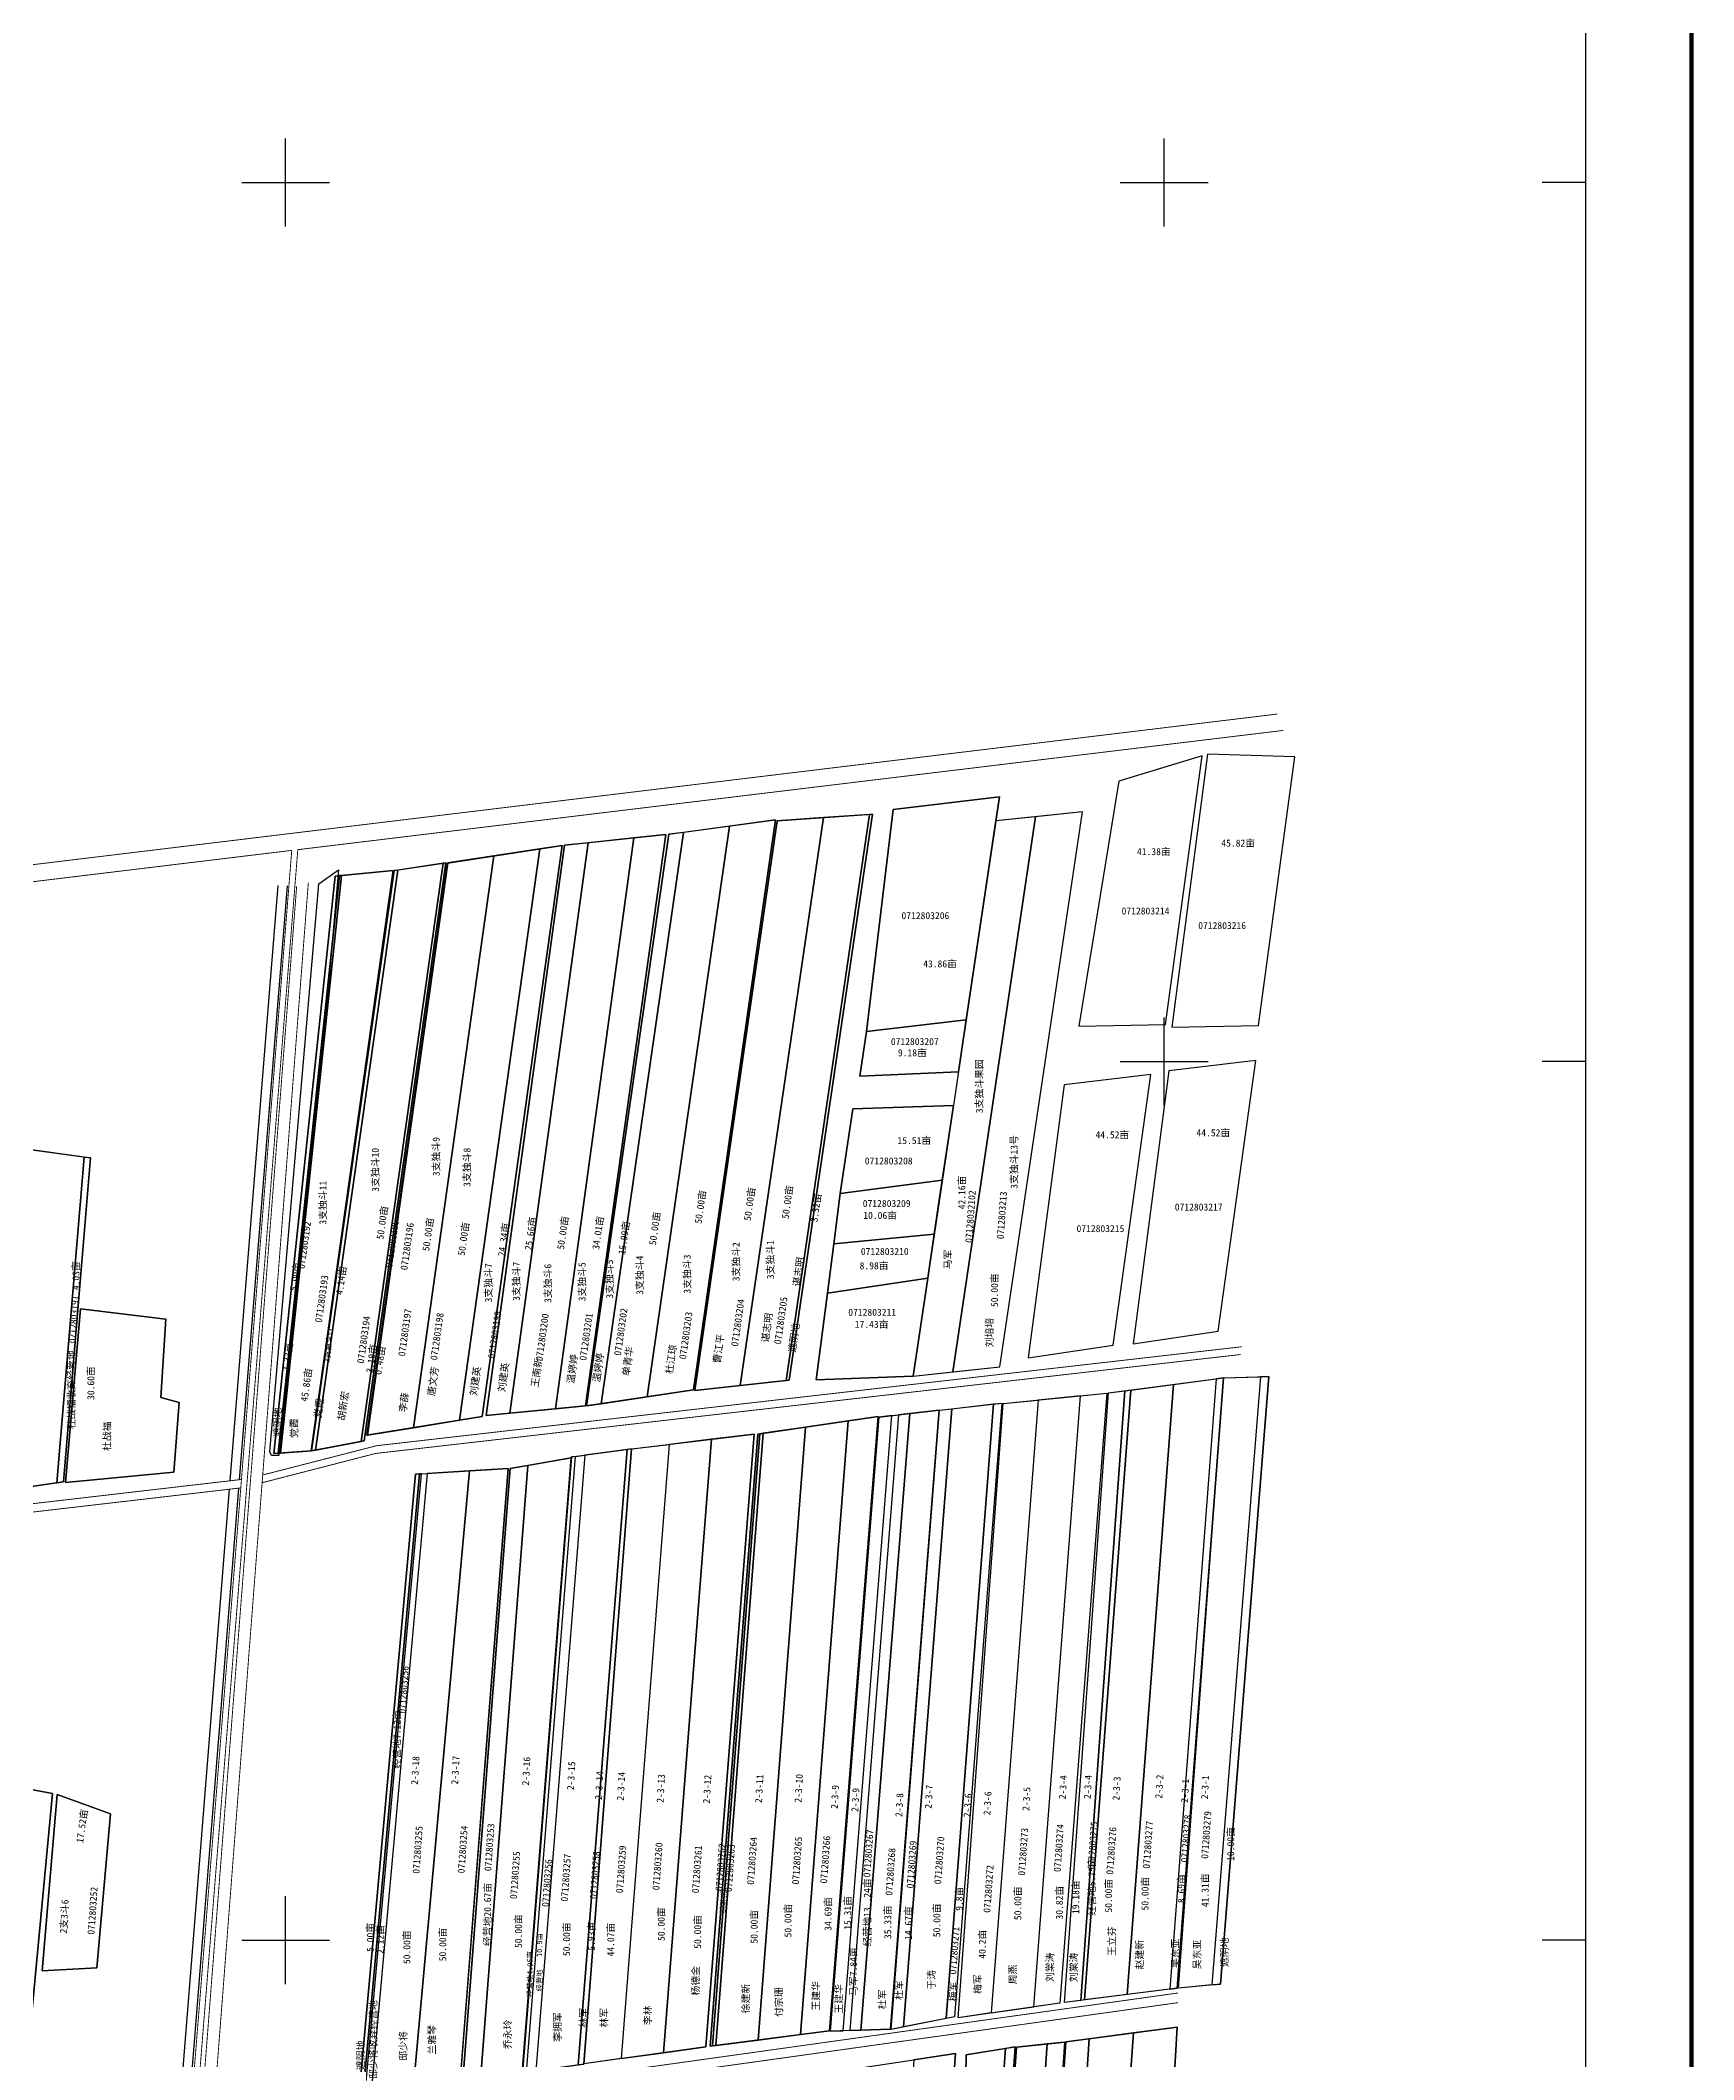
# Model space of a CAD drawing. Extents: x 542284 to 548602, y 4983734 to 4990381.
# Drawn here: x 546721 to 548602, y 4985864 to 4988162 of the extents above; entities that cross this region are included whole.
import ezdxf
from ezdxf.enums import TextEntityAlignment as Align

# ---------------------------------------------------------------- set-up
doc = ezdxf.new("R2010")
doc.units = 0
doc.header["$LTSCALE"] = 10
doc.layers.get('0').update_dxf_attribs({"linetype": 'CONTINUOUS'})
for name, color, linetype in [('1权利人', 2, 'CONTINUOUS'), ('2019-4-4', 7, 'CONTINUOUS'), ('2020年3.23', 7, 'CONTINUOUS'), ('2021新职工', 7, 'CONTINUOUS'), ('2022年', 7, 'CONTINUOUS'), ('TK', 7, 'CONTINUOUS'), ('园地', 2, 'CONTINUOUS'), ('地块名称', 7, 'CONTINUOUS'), ('地物扣减', 7, 'CONTINUOUS'), ('地籍号', 7, 'CONTINUOUS'), ('测地框', 7, 'CONTINUOUS'), ('经营地框', 7, 'CONTINUOUS'), ('经营地面积', 7, 'CONTINUOUS'), ('路、林、渠', 7, 'CONTINUOUS'), ('身份地框', 7, 'CONTINUOUS'), ('身份地面积', 7, 'CONTINUOUS'), ('长期合同', 6, 'CONTINUOUS')]:
    doc.layers.add(name, color=color, linetype=linetype)
doc.styles.add('宋体', font='SimSun.ttf')

msp = doc.modelspace()

# ---------------------------------------------------------------- linework, layer by layer
at = {"color": 2, "linetype": 'Continuous', "flags": 128}
msp.add_lwpolyline([(546992.4, 4986551.7), (546983.9, 4986551.7), (546981.9, 4986555.9), (547037.8, 4987202), (547060.2, 4987217.9), (547046.7, 4987060.6)], close=True, dxfattribs=at)
at = {"layer": '2019-4-4', "color": 2, "linetype": 'Continuous', "flags": 128}
for points in [[(547505.3, 4987267.7), (547453, 4987260.6), (547359, 4986610.5), (547411.5, 4986618.3)], [(548067.5, 4986639.9), (548059.1, 4986638.8), (548006.2, 4985944.5), (548014.7, 4985945.6)], [(548054.3, 4985949.3), (548016.3, 4985945.6), (548067.6, 4986639.9), (548109.4, 4986641.1)], [(547751.8, 4985911), (547703.2, 4985901.4), (547758.1, 4986604.7), (547805.7, 4986610.2)]]:
    msp.add_lwpolyline(points, close=True, dxfattribs=at)
at = {"layer": '2020年3.23', "color": 3, "linetype": 'Continuous', "flags": 128}
for points in [[(547325, 4986549), (547275.7, 4986540.2), (547222.2, 4985846.3), (547269.4, 4985849.1)], [(547886.8, 4985884.2), (547866.6, 4985882.1), (547818.4, 4985177.2), (547840.2, 4985180.1)], [(547914.6, 4985887.9), (547887.9, 4985884.4), (547841.4, 4985180), (547868.1, 4985183.4)]]:
    msp.add_lwpolyline(points, close=True, dxfattribs=at)
at = {"layer": '2020年3.23', "color": 2, "linetype": 'Continuous', "flags": 128}
msp.add_lwpolyline([(547330, 4986550.6), (547325.2, 4986549.9), (547269.6, 4985849.3), (547274.3, 4985850)], close=True, dxfattribs=at)
at = {"layer": '2021新职工', "color": 1, "linetype": 'Continuous', "flags": 128}
for points in [[(547853.5, 4987278.4), (547808.3, 4987273.7), (547714.2, 4986641.9), (547759.4, 4986646.7)], [(547432.9, 4987258.1), (547396.3, 4987254.3), (547307.2, 4986604.8), (547341.4, 4986608.1)], [(547453, 4987260.6), (547436.3, 4987258.4), (547342.3, 4986608), (547359, 4986610.5)], [(547236.9, 4987233.9), (547184.6, 4987225.8), (547093.1, 4986574.7), (547145.5, 4986583.2)], [(547289.3, 4987241.9), (547236.9, 4987233.9), (547145.5, 4986583.2), (547197.9, 4986591.7)], [(547122.5, 4987217.1), (547063.8, 4987211.6), (546994.1, 4986554.4), (547029.1, 4986556.7)], [(547127.8, 4987217.7), (547123.5, 4987217.1), (547029.6, 4986556.8), (547033.9, 4986557.6)], [(547642, 4985897.4), (547634.5, 4985897.1), (547690.1, 4986596.9), (547697.6, 4986597.8)], [(547533.1, 4986575.8), (547484.7, 4986570), (547430.1, 4985872.1), (547478.2, 4985878.7)], [(547284.8, 4985851.5), (547274.3, 4985850), (547330, 4986550.6), (547340.5, 4986552)]]:
    msp.add_lwpolyline(points, close=True, dxfattribs=at)
at = {"layer": '2022年', "color": 4, "linetype": 'Continuous', "flags": 128}
for points in [[(547881.2, 4985928.6), (547851.4, 4985924.3), (547904.7, 4986619.6), (547934.6, 4986622.6)], [(547905, 4985931.6), (547886.4, 4985929.2), (547936.5, 4986622.7), (547955.1, 4986625.2)], [(547484.7, 4986570), (547436.5, 4986564.2), (547381.9, 4985865.3), (547430.1, 4985872.1)], [(547762.3, 4985871.3), (547715.1, 4985864.1), (547668, 4985159), (547711.6, 4985164.1)]]:
    msp.add_lwpolyline(points, close=True, dxfattribs=at)
at = {"layer": 'TK', "linetype": 'Continuous'}
for p, q in [((547000, 4987950), (547000, 4988050)), ((548000, 4987950), (548000, 4988050)), ((546950, 4988000), (547050, 4988000)), ((547950, 4988000), (548050, 4988000)), ((548480, 4988000), (548430, 4988000)), ((548000, 4986950), (548000, 4987050)), ((547950, 4987000), (548050, 4987000)), ((548480, 4987000), (548430, 4987000)), ((547000, 4985950), (547000, 4986050)), ((546950, 4986000), (547050, 4986000)), ((548480, 4986000), (548430, 4986000))]:
    msp.add_line(p, q, dxfattribs=at)
at = {"layer": 'TK', "linetype": 'Continuous', "const_width": 5, "flags": 128}
msp.add_lwpolyline([(542360, 4983917), (548600, 4983917), (548600, 4990157), (542360, 4990157)], close=True, dxfattribs=at)
at = {"layer": 'TK', "linetype": 'Continuous', "flags": 128}
msp.add_lwpolyline([(542480, 4984037), (548480, 4984037), (548480, 4990037), (542480, 4990037)], close=True, dxfattribs=at)
at = {"layer": '园地', "color": 2, "linetype": 'Continuous', "flags": 128}
for points in [[(548043, 4987347.6), (547948.4, 4987318.9), (547902.7, 4987040), (548001.4, 4987041.9)], [(548148.7, 4987346.6), (548049.2, 4987349.4), (548008.5, 4987038.9), (548107.2, 4987040.9)], [(547808.3, 4987273.7), (547812.4, 4987301), (547691.3, 4987286.7), (547661.1, 4987033.9), (547774.6, 4987047.2)], [(547774.6, 4987047.2), (547661.1, 4987033.9), (547653.4, 4986983.3), (547765.8, 4986988.2)], [(548104.1, 4987000.9), (548005.3, 4986989.1), (547964.6, 4986678.7), (548061.3, 4986692.9)], [(547984.8, 4986985.1), (547886, 4986973.3), (547845.3, 4986662.8), (547942, 4986677.1)], [(547760.1, 4986950), (547645.6, 4986946.1), (547631.3, 4986849.5), (547747.4, 4986865)], [(547747.4, 4986865), (547631.3, 4986849.5), (547623.9, 4986792.5), (547738.3, 4986803.6)], [(547738.3, 4986803.6), (547623.9, 4986792.5), (547616.6, 4986736.1), (547730.8, 4986753.4)], [(547730.8, 4986753.4), (547616.6, 4986736.1), (547603.8, 4986637.8), (547714.2, 4986641.9)]]:
    msp.add_lwpolyline(points, close=True, dxfattribs=at)
at = {"layer": '地物扣减', "color": 3, "linetype": 'Continuous', "flags": 128}
for points in [[(547061.4, 4987211.4), (547056.3, 4987210.9), (546986.6, 4986553.9), (546991.7, 4986554.2)], [(548119.1, 4986641.4), (548109.4, 4986641.1), (548054.3, 4985949.3), (548064, 4985950.2)], [(547152.5, 4986530.6), (547147.7, 4986530.3), (547084, 4985829.4), (547088.8, 4985830.1)]]:
    msp.add_lwpolyline(points, close=True, dxfattribs=at)
at = {"layer": '测地框', "color": 0, "linetype": 'Continuous', "flags": 128}
for points in [[(547902.7, 4987040), (548001.4, 4987041.9), (548043, 4987347.6), (547948.4, 4987318.9)], [(548008.5, 4987038.9), (548107.2, 4987040.9), (548148.7, 4987346.6), (548049.2, 4987349.4)], [(547691.3, 4987286.7), (547812.4, 4987301), (547774.6, 4987047.2), (547661.1, 4987033.9)], [(547714.2, 4986641.9), (547813, 4986652.3), (547907.1, 4987284), (547808.3, 4987273.7)], [(547661.1, 4987033.9), (547774.6, 4987047.2), (547765.8, 4986988.2), (547653.4, 4986983.3)], [(547623.9, 4986792.5), (547738.3, 4986803.6), (547730.8, 4986753.4), (547616.6, 4986736.1)], [(547616.6, 4986736.1), (547730.8, 4986753.4), (547714.2, 4986641.9), (547603.8, 4986637.8)]]:
    msp.add_lwpolyline(points, close=True, dxfattribs=at)
at = {"layer": '测地框', "linetype": 'Continuous', "flags": 128}
for points in [[(547559.4, 4987273.7), (547667.9, 4987281.2), (547573.3, 4986637.4), (547465.7, 4986625.4)], [(547317.5, 4987245.9), (547432.9, 4987258.1), (547341.4, 4986608.1), (547228.4, 4986597.2)], [(547436.3, 4987258.4), (547557.5, 4987274.7), (547464.1, 4986626.2), (547342.3, 4986608)], [(547184.1, 4987225.7), (547314.7, 4987245.8), (547223.6, 4986595.9), (547092.6, 4986574.6)], [(547056.3, 4987210.9), (547122.5, 4987217.1), (547029.1, 4986556.7), (546986.6, 4986553.9)], [(547123.5, 4987217.1), (547182.5, 4987226), (547089.6, 4986568.2), (547029.6, 4986556.8)], [(546692.6, 4986962.5), (546703.6, 4986957.7), (546700.1, 4986900.8), (546777.8, 4986890.1), (546747.1, 4986521.5), (546652.5, 4986507.8)], [(546766.6, 4986718.4), (546863.7, 4986706.7), (546858.1, 4986617.4), (546878.9, 4986611.8), (546872.7, 4986532.8), (546749.5, 4986520.9)], [(547936.5, 4986622.7), (548067.5, 4986639.9), (548014.7, 4985945.6), (547886.4, 4985929.2)], [(548067.6, 4986639.9), (548119.1, 4986641.4), (548064, 4985950.2), (548016.3, 4985945.6)], [(547744.1, 4986603.1), (547815.2, 4986611.3), (547761.3, 4985912.9), (547689.1, 4985898.6)], [(547816.6, 4986610.8), (547934.6, 4986622.6), (547881.2, 4985928.6), (547765.4, 4985911.9)], [(547537.3, 4986576), (547674.3, 4986595.8), (547618.9, 4985896.8), (547483.3, 4985879.4)], [(547675.3, 4986595.3), (547743.9, 4986603), (547688.5, 4985898.9), (547619.9, 4985896.7)], [(547394.1, 4986559.1), (547533.1, 4986575.8), (547478.2, 4985878.7), (547339.3, 4985859.4)], [(547255.5, 4986536.7), (547325, 4986549), (547269.4, 4985849.1), (547202.2, 4985845.2)], [(547325.2, 4986549.9), (547393.7, 4986559), (547339.3, 4985859.2), (547269.6, 4985849.3)], [(547147.7, 4986530.3), (547253.2, 4986536.8), (547199.2, 4985845.6), (547084, 4985829.4)], [(546613, 4986189.6), (546734.7, 4986167.1), (546709.7, 4985901.1), (546626.2, 4985909), (546629, 4985950.5), (546606.6, 4985997.1), (546596.1, 4985997.9)], [(546740.1, 4986165.9), (546800.6, 4986143.9), (546785.1, 4985968.8), (546722.9, 4985965.4)]]:
    msp.add_lwpolyline(points, close=True, dxfattribs=at)
at = {"layer": '测地框', "color": 0, "linetype": 'Continuous', "flags": 128}
for points, elevation in [([(547964.6, 4986678.7), (548061.3, 4986692.9), (548104.1, 4987000.9), (548005.3, 4986989.1)], 283.4), ([(547845.3, 4986662.8), (547942, 4986677.1), (547984.8, 4986985.1), (547886, 4986973.3)], 283.5), ([(547645.6, 4986946.1), (547760.1, 4986950), (547747.4, 4986865), (547631.3, 4986849.5)], 283.2), ([(547631.3, 4986849.5), (547747.4, 4986865), (547738.3, 4986803.6), (547623.9, 4986792.5)], 283.2)]:
    msp.add_lwpolyline(points, close=True, dxfattribs=dict(at, elevation=elevation))
at = {"layer": '测地框', "linetype": 'Continuous', "elevation": 283.9, "flags": 128}
for points in [[(547887.9, 4985884.4), (548014.7, 4985901), (547987.2, 4985423.2), (547925.8, 4985421.7), (547924.3, 4985364.4), (547974.3, 4985355.3), (547963.5, 4985195.4), (547841.4, 4985180)], [(547759.5, 4985802), (547773.3, 4985800.9), (547774.5, 4985869.7), (547830.4, 4985878.8), (547782.7, 4985172.7), (547713.2, 4985164.2)], [(547831.9, 4985878.5), (547886.8, 4985884.2), (547840.2, 4985180.1), (547783.6, 4985172.7)], [(547619.3, 4985849.5), (547762.3, 4985871.3), (547711.6, 4985164.1), (547572.5, 4985147.9)]]:
    msp.add_lwpolyline(points, close=True, dxfattribs=at)
at = {"layer": '经营地框', "color": 5, "linetype": 'Continuous', "flags": 128}
for points in [[(547063.8, 4987211.6), (547061.4, 4987211.4), (546991.7, 4986554.2), (546994.1, 4986554.4)], [(547063.8, 4987211.6), (547061.4, 4987211.4), (546991.7, 4986554.2), (546994.1, 4986554.4)], [(547182.5, 4987226), (547179.5, 4987225.6), (547085.9, 4986567.5), (547089.6, 4986568.2)], [(547184.6, 4987225.8), (547184.1, 4987225.7), (547092.6, 4986574.6), (547093.1, 4986574.7)], [(546777.8, 4986890.1), (546770.6, 4986891.1), (546739.8, 4986520.4), (546747.1, 4986521.5)], [(546878.9, 4986611.8), (546858.1, 4986617.4), (546863.7, 4986706.7), (546766.6, 4986718.4), (546749.5, 4986520.9), (546872.7, 4986532.8)], [(547909.2, 4985932.1), (547905, 4985931.6), (547955.1, 4986625.2), (547962.1, 4986626.1)], [(547710.3, 4986599.2), (547697.6, 4986597.8), (547642, 4985897.4), (547654.6, 4985897.8)], [(547539.7, 4986576.3), (547537.3, 4986576), (547483.3, 4985879.4), (547485.7, 4985879.7)], [(547543.5, 4986576.9), (547539.7, 4986576.3), (547485.7, 4985879.7), (547489.5, 4985880.2)], [(547154.5, 4986530.7), (547152.5, 4986530.6), (547088.8, 4985830.1), (547090.8, 4985830.4)], [(547097.7, 4985831.4), (547090.8, 4985830.4), (547154.5, 4986530.7), (547161.3, 4986531.1)], [(547275.7, 4986540.2), (547255.5, 4986536.7), (547202.2, 4985845.2), (547222.2, 4985846.3)]]:
    msp.add_lwpolyline(points, close=True, dxfattribs=at)
at = {"layer": '路、林、渠', "color": 5, "linetype": 'Continuous', "const_width": 1, "flags": 128}
for points in [[(545258, 4987037.6), (545272, 4987042.9), (545334.9, 4987059.9), (545456.8, 4987071.9), (548128.5, 4987395.2)], [(547013.9, 4987240.9), (548135.6, 4987376.6)], [(542886.5, 4986110.1), (545279.1, 4987024.4), (545342, 4987041.3), (545463.9, 4987053.3), (547007, 4987240.1)]]:
    msp.add_lwpolyline(points, dxfattribs=at)
at = {"layer": '路、林、渠', "color": 3, "linetype": 'Continuous', "flags": 128}
msp.add_lwpolyline([(547667.9, 4987281.2), (547664.4, 4987281), (547569.8, 4986637), (547573.3, 4986637.4)], close=True, dxfattribs=at)
at = {"layer": '路、林、渠', "color": 5, "linetype": 'Continuous', "const_width": 1, "flags": 128}
for points, elevation in [([(546885.3, 4984333.9), (546799.4, 4984335.2), (546793.3, 4984336.5), (546785.8, 4984341), (546780.8, 4984346.9), (546777.6, 4984354.5), (546777.2, 4984366.8), (547007, 4987240.1)], 286.5), ([(546885.7, 4984340.3), (546799.3, 4984340), (546792.6, 4984342), (546787.6, 4984346), (546783.6, 4984352.7), (546783.2, 4984356.7), (546783.3, 4984366.4), (547013.9, 4987240.9)], 286.6)]:
    msp.add_lwpolyline(points, dxfattribs=dict(at, elevation=elevation))
at = {"layer": '路、林、渠', "color": 4, "linetype": 'Continuous', "const_width": 1, "flags": 128}
for points, elevation in [([(546845.9, 4985053.6), (547012.6, 4987199.5)], 286.5), ([(547025.9, 4987203.6), (546860.4, 4985055.4)], 282.9), ([(546973.3, 4986520.6), (547102.5, 4986553.9), (548087.1, 4986666.5)], 284.5), ([(546974, 4986529.4), (547103.5, 4986562.7), (548088.1, 4986675.3)], 282.9), ([(546949.7, 4986524.3), (545326, 4986336)], 283.7), ([(546949, 4986514.7), (545325.6, 4986326.3)], 284.1), ([(546915.8, 4985775.1), (548015.7, 4985929)], 284.8), ([(546916.7, 4985786.2), (548015.7, 4985940)], 285.1)]:
    msp.add_lwpolyline(points, dxfattribs=dict(at, elevation=elevation))
at = {"layer": '路、林、渠', "color": 3, "linetype": 'Continuous', "flags": 128}
for points, elevation in [([(546937, 4986522.9), (546991.4, 4987200.3)], 285.8), ([(547001.7, 4987199.9), (546947.3, 4986524)], 283.2), ([(546877.8, 4985783.6), (546936.3, 4986513.2)], 285.8), ([(546946.5, 4986514.4), (546887.9, 4985785.2)], 283.2)]:
    msp.add_lwpolyline(points, dxfattribs=dict(at, elevation=elevation))
at = {"layer": '身份地框', "color": 1, "linetype": 'Continuous', "flags": 128}
for points in [[(547612.2, 4987277.4), (547559.4, 4987273.7), (547465.7, 4986625.4), (547517.3, 4986631.2)], [(547664.4, 4987281), (547612.2, 4987277.4), (547517.3, 4986631.2), (547569.8, 4986637)], [(547667.9, 4987281.2), (547664.4, 4987281), (547569.8, 4986637), (547573.3, 4986637.4)], [(547907.1, 4987284), (547853.5, 4987278.4), (547759.4, 4986646.7), (547813, 4986652.3)], [(547396.3, 4987254.3), (547344.2, 4987248.8), (547255.2, 4986599.8), (547307.2, 4986604.8)], [(547557.5, 4987274.7), (547505.3, 4987267.7), (547411.5, 4986618.3), (547464.1, 4986626.2)], [(547314.7, 4987245.8), (547289.3, 4987241.9), (547197.9, 4986591.7), (547223.6, 4986595.9)], [(547344.2, 4987248.8), (547317.5, 4987245.9), (547228.4, 4986597.2), (547255.2, 4986599.8)], [(547127.8, 4987217.7), (547123.5, 4987217.1), (547029.6, 4986556.8), (547033.9, 4986557.6)], [(547179.5, 4987225.6), (547127.8, 4987217.7), (547033.9, 4986557.6), (547085.9, 4986567.5)], [(546770.6, 4986891.1), (546700.1, 4986900.8), (546703.6, 4986957.7), (546692.6, 4986962.5), (546652.5, 4986507.8), (546739.8, 4986520.4)], [(548006.2, 4985944.5), (547957.7, 4985938.3), (548010.6, 4986632.4), (548059.1, 4986638.8)], [(548119.1, 4986641.4), (548109.4, 4986641.1), (548054.3, 4985949.3), (548064, 4985950.2)], [(547761.3, 4985912.9), (547751.8, 4985911), (547805.7, 4986610.2), (547815.2, 4986611.3)], [(547803, 4985917.3), (547765.4, 4985911.9), (547816.6, 4986610.8), (547856.5, 4986614.7)], [(547851.4, 4985924.3), (547904.7, 4986619.6), (547856.5, 4986614.7), (547803, 4985917.3)], [(547957.7, 4985938.3), (547909.2, 4985932.1), (547962.1, 4986626.1), (548010.6, 4986632.4)], [(547640.1, 4986590.9), (547591.8, 4986583.9), (547537.8, 4985886.4), (547586.1, 4985892.6)], [(547674.3, 4986595.8), (547640.1, 4986590.9), (547586.1, 4985892.6), (547618.9, 4985896.8)], [(547634.5, 4985897.1), (547690.1, 4986596.9), (547675.3, 4986595.3), (547619.9, 4985896.7)], [(547688.5, 4985898.9), (547743.9, 4986603), (547710.3, 4986599.2), (547654.6, 4985897.8)], [(547703.2, 4985901.4), (547689.1, 4985898.6), (547744.1, 4986603.1), (547758.1, 4986604.7)], [(547381.9, 4985865.3), (547339.3, 4985859.4), (547394.1, 4986559.1), (547436.5, 4986564.2)], [(547591.8, 4986583.9), (547543.5, 4986576.9), (547489.5, 4985880.2), (547537.8, 4985886.4)], [(547333, 4985858.3), (547388.6, 4986558.3), (547340.5, 4986552), (547284.8, 4985851.5)], [(547339.3, 4985859.2), (547393.7, 4986559), (547388.6, 4986558.3), (547333, 4985858.3)], [(547146.1, 4985838.2), (547209.4, 4986534.1), (547161.3, 4986531.1), (547097.7, 4985831.4)], [(547199.4, 4985848.6), (547253.2, 4986536.8), (547209.4, 4986534.1), (547146.1, 4985838.2), (547199.2, 4985845.6)], [(548014.7, 4985901), (547965, 4985894.5), (547930.7, 4985421.8), (547987.2, 4985423.2)], [(548014.7, 4985901), (547965, 4985894.5), (547930.7, 4985421.8), (547987.2, 4985423.2)], [(547819.3, 4985877), (547774.5, 4985869.7), (547773.3, 4985800.9), (547766, 4985801.5), (547719.8, 4985165), (547768, 4985170.9)], [(547830.4, 4985878.8), (547819.3, 4985877), (547768, 4985170.9), (547782.7, 4985172.7)], [(547866.6, 4985882.1), (547831.9, 4985878.5), (547783.6, 4985172.7), (547818.4, 4985177.2)], [(547926.1, 4985364), (547924.3, 4985364.4), (547925.8, 4985421.7), (547930.7, 4985421.8), (547965, 4985894.5), (547914.6, 4985887.9), (547868.1, 4985183.4), (547913.4, 4985189.1)]]:
    msp.add_lwpolyline(points, close=True, dxfattribs=at)
at = {"layer": '身份地框', "color": 2, "linetype": 'Continuous', "flags": 128}
for points in [[(547634.5, 4985897.1), (547619.9, 4985896.7), (547675.3, 4986595.3), (547690.1, 4986596.9)], [(547703.5, 4985901.5), (547689.1, 4985898.6)]]:
    msp.add_lwpolyline(points, dxfattribs=at)
at = {"layer": '身份地框', "color": 1, "linetype": 'Continuous', "flags": 128}
msp.add_lwpolyline([(547930.7, 4985421.8), (547987.2, 4985423.2), (548014.7, 4985901), (547965, 4985894.5)], dxfattribs=at)
at = {"layer": '长期合同', "color": 6, "linetype": 'Continuous', "flags": 128}
for points in [[(546734.7, 4986167.1), (546613, 4986189.6), (546596.1, 4985997.9), (546606.6, 4985997.1), (546629, 4985950.5), (546626.2, 4985909), (546709.7, 4985901.1)], [(546800.6, 4986143.9), (546740.1, 4986165.9), (546722.9, 4985965.4), (546785.1, 4985968.8)]]:
    msp.add_lwpolyline(points, close=True, dxfattribs=at)

# ---------------------------------------------------------------- texts
at = {"layer": '1权利人', "color": 3, "linetype": 'Continuous', "style": '宋体'}
msp.add_text('谌志明', height=8, rotation=82, dxfattribs=at).set_placement((547583.4, 4986760.6), align=Align.MIDDLE)
at = {"layer": '1权利人', "color": 1, "linetype": 'Continuous', "style": '宋体'}
for s, rotation, p in [('谌志明', 82, (547547.7, 4986697)), ('刘培培', 90, (547800.7, 4986691.5)), ('曹江平', 82, (547492.6, 4986673.1)), ('刘建英', 82, (547247.6, 4986640.5)), ('王南新', 82, (547285.4, 4986645.9)), ('杜江琼', 82, (547438.4, 4986661.1)), ('刘建英', 82, (547215.6, 4986636.2)), ('胡新宏', 82, (547065.2, 4986608.1)), ('经营地13..24亩', 90, (547661.7, 4986031.8)), ('王立芬', 90, (547940.1, 4985998.9)), ('赵建新', 90, (547971.6, 4985983.6)), ('周燕', 90, (547827.4, 4985961.1)), ('徐建新', 90, (547523.4, 4985933.7)), ('付宗珊', 90, (547561.1, 4985929.6)), ('王建华', 90, (547603.3, 4985936.8)), ('王建华', 90, (547629.3, 4985933.4)), ('杜军', 90, (547698, 4985943.3)), ('梅军', 90, (547759.3, 4985941.8)), ('梅军', 90, (547787.5, 4985950.2)), ('林军', 90, (547338.5, 4985911.8)), ('林军', 90, (547362.2, 4985911.9)), ('杜军', 90, (547678.8, 4985932.6)), ('兰雅琴', 90, (547166.5, 4985886.8)), ('李拥军', 90, (547309.2, 4985901.3)), ('邸少将', 90, (547133.6, 4985879.9))]:
    msp.add_text(s, height=8, rotation=rotation, dxfattribs=at).set_placement(p, align=Align.MIDDLE)
at = {"layer": '1权利人', "color": 5, "linetype": 'Continuous', "style": '宋体'}
for s, p in [('杜战福收弃经营地', (546755.9, 4986626.6)), ('杜战福', (546796.6, 4986573.5)), ('邸少将收弃经营地', (547099.5, 4985887.1))]:
    msp.add_text(s, height=8, rotation=90, dxfattribs=at).set_placement(p, align=Align.MIDDLE)
at = {"layer": '2019-4-4', "color": 2, "linetype": 'Continuous', "style": '宋体'}
for s, rotation, p in [('3支独斗8', 90, (547206.1, 4986879.5)), ('3支独斗4', 90, (547402.8, 4986756.7)), ('单青华', 82, (547389.2, 4986658.8)), ('吴东亚', 90, (548012.3, 4985985.1)), ('吴东亚', 90, (548037.1, 4985983.9)), ('于涛', 90, (547734.8, 4985955))]:
    msp.add_text(s, height=8, rotation=rotation, dxfattribs=at).set_placement(p, align=Align.MIDDLE)
for s, rotation, p in [('50.00亩', 82, (547421.4, 4986790.4)), ('50.00亩', 82, (547203.8, 4986778.5)), ('2-3-7', 87, (547735.3, 4986149.4)), ('2-3-1', 87, (548027, 4986156.3)), ('2-3-1', 87, (548049.7, 4986160.2)), ('8.69亩', 90, (548023.4, 4986042.3)), ('41.31亩', 90, (548050.5, 4986037.7)), ('50.00亩', 90, (547745.1, 4986003.5))]:
    msp.add_text(s, height=8, rotation=rotation, dxfattribs=at).set_placement(p)
at = {"layer": '2020年3.23', "color": 3, "linetype": 'Continuous', "style": '宋体'}
msp.add_text('乔永玲', height=8, rotation=90, dxfattribs=at).set_placement((547252.5, 4985892.9), align=Align.MIDDLE)
at = {"layer": '2021新职工', "color": 1, "linetype": 'Continuous', "style": '宋体'}
for s, height, rotation, p in [('42.16亩', 8, 90, (547773.6, 4986831.7)), ('50.00亩', 8, 82, (547163.4, 4986783.6)), ('34.01亩', 8, 82, (547356.8, 4986785.3)), ('15.99亩', 8, 82, (547386.4, 4986779.8)), ('4.14亩', 8, 82, (547064.9, 4986733.9)), ('45.86亩', 8, 82, (547024.9, 4986612.4)), ('50.00亩', 8, 90, (547472.9, 4985990.3)), ('经营地   10.9亩', 6, 90, (547292, 4985941.7)), ('马军7.84亩', 8, 90, (547650.2, 4985936.7))]:
    msp.add_text(s, height=height, rotation=rotation, dxfattribs=at).set_placement(p)
for s, rotation, p in [('马军 ', 90, (547753.7, 4986777.4)), ('温婷婷', 82, (547326.1, 4986650.2)), ('温婷婷 ', 82, (547355.9, 4986654.3)), ('唐文芳', 82, (547167.5, 4986636.1)), ('党霞', 82, (547037.6, 4986605.6)), ('李薛', 82, (547134.4, 4986612)), ('党霞 ', 90, (547009.4, 4986585.5)), ('杨德金', 90, (547466.4, 4985953.9))]:
    msp.add_text(s, height=8, rotation=rotation, dxfattribs=at).set_placement(p, align=Align.MIDDLE)
at = {"layer": '2022年', "color": 4, "linetype": 'Continuous', "style": '宋体'}
for s, p in [('30.82亩', (547884.7, 4986023.6)), ('19.18亩', (547903.2, 4986029.9))]:
    msp.add_text(s, height=8, rotation=90, dxfattribs=at).set_placement(p)
for s, p in [('刘棠涛', (547869.6, 4985969.3)), ('刘棠涛', (547896.6, 4985969.2)), ('李林', (547411.9, 4985914.6))]:
    msp.add_text(s, height=8, rotation=90, dxfattribs=at).set_placement(p, align=Align.MIDDLE)
at = {"layer": '园地', "color": 7, "linetype": 'Continuous', "style": '宋体'}
for s, p in [('45.82亩', (548065, 4987244.4)), ('41.38亩', (547969, 4987234.7)), ('43.86亩', (547725.7, 4987107)), ('9.18亩', (547696.9, 4987005.8)), ('15.51亩', (547696.4, 4986906)), ('44.52亩', (547921.8, 4986912.5)), ('44.52亩', (548036.7, 4986914.8)), ('10.06亩', (547657.5, 4986820.8)), ('8.98亩', (547653.3, 4986763.5)), ('17.43亩', (547647.8, 4986696.9))]:
    msp.add_text(s, height=8, dxfattribs=at).set_placement(p)
at = {"layer": '地块名称', "color": 7, "linetype": 'Continuous', "style": '宋体'}
for s, height, rotation, p in [('3支独斗果园', 8, 90, (547789.2, 4986971.8)), ('3支独斗9', 8, 90, (547171.1, 4986891.7)), ('3支独斗13号', 8, 90, (547828.8, 4986885.6)), ('3支独斗10', 8, 90, (547101.8, 4986876.6)), ('3支独斗11', 8, 90, (547042.1, 4986839.2)), ('3支独斗1', 8, 90, (547551.4, 4986774.4)), ('3支独斗7', 8, 90, (547262.3, 4986749.8)), ('3支独斗5', 8, 90, (547368.5, 4986752.3)), ('3支独斗3', 8, 90, (547456.7, 4986758)), ('3支独斗2', 8, 90, (547512.4, 4986772)), ('3支独斗7', 8, 90, (547230.5, 4986748)), ('3支独斗6', 8, 90, (547298.2, 4986747.4)), ('3支独斗5', 8, 90, (547337.1, 4986749.2)), ('3支独斗11', 6, 84.6054, (547048.7, 4986677.3))]:
    msp.add_text(s, height=height, rotation=rotation, dxfattribs=at).set_placement(p, align=Align.MIDDLE)
at = {"layer": '地块名称', "color": 3, "linetype": 'Continuous', "style": '宋体'}
msp.add_text('遮阴地', height=8, rotation=90, dxfattribs=at).set_placement((546990.5, 4986589.3), align=Align.MIDDLE)
at = {"layer": '地块名称', "color": 7, "linetype": 'Continuous', "style": '宋体'}
for s, p in [('2-3-18', (547150.7, 4986176.7)), ('2-3-17', (547196.3, 4986177)), ('2-3-16', (547277, 4986175.9)), ('2-3-15', (547328.1, 4986170.7)), ('2-3-14', (547360, 4986159.6)), ('2-3-14', (547384.9, 4986158.7)), ('2-3-13', (547430.1, 4986156.3)), ('2-3-12', (547482.9, 4986155.4)), ('2-3-11', (547542.2, 4986155.9)), ('2-3-10', (547587.1, 4986156.4)), ('2-3-9', (547628.4, 4986149.3)), ('2-3-5', (547846.4, 4986147)), ('2-3-4', (547888, 4986160.3)), ('2-3-4', (547916.3, 4986160.6)), ('2-3-3', (547949, 4986158.9)), ('2-3-2', (547997.6, 4986161)), ('2-3-9', (547651.7, 4986145.9)), ('2-3-8', (547701.8, 4986140.1)), ('2-3-6', (547779.5, 4986139.7)), ('2-3-6', (547802.1, 4986142)), ('2支3斗6', (546751, 4986007.5))]:
    msp.add_text(s, height=8, rotation=87, dxfattribs=at).set_placement(p)
at = {"layer": '地物扣减', "color": 3, "linetype": 'Continuous', "style": '宋体'}
for s, rotation, p in [('3.32亩', 82, (547605.2, 4986816.7)), ('5.00亩', 82, (547012.6, 4986738.3)), ('10.00亩', 90, (548079.6, 4986090.3)), ('5.00亩', 90, (547100.3, 4985986.8))]:
    msp.add_text(s, height=8, rotation=rotation, dxfattribs=at).set_placement(p)
for rotation, p in [(82, (547578.3, 4986685.6)), (90, (548068.3, 4985986.3)), (90, (547085.1, 4985869.1))]:
    msp.add_text('遮阴地', height=8, rotation=rotation, dxfattribs=at).set_placement(p, align=Align.MIDDLE)
at = {"layer": '地籍号', "color": 7, "linetype": 'Continuous', "style": '宋体'}
for s, p in [('0712803206', (547728.2, 4987165.8)), ('0712803214', (547978.7, 4987171.1)), ('0712803216', (548065.9, 4987154.5)), ('0712803207', (547716.1, 4987022.5)), ('0712803208', (547686.4, 4986886.7)), ('0712803209', (547684.1, 4986838.3)), ('0712803217', (548039.2, 4986834.2)), ('0712803215', (547927.4, 4986809.7)), ('0712803210', (547681.9, 4986783.7)), ('0712803211', (547667.6, 4986714.5))]:
    msp.add_text(s, height=8, dxfattribs=at).set_placement(p, align=Align.MIDDLE)
at = {"layer": '地籍号', "linetype": 'Continuous', "style": '宋体'}
for s, rotation, p in [('07128032102', 86, (547779.5, 4986823.4)), ('0712803213', 86, (547815.2, 4986824.9)), ('0712803192', 82, (547021.3, 4986791)), ('0712803195', 82, (547121.2, 4986792.3)), ('0712803196', 82, (547138.4, 4986789.5)), ('0712803193', 82, (547041.1, 4986729.8)), ('0712803191', 86, (546758.9, 4986706.5)), ('0712803204', 82, (547514.7, 4986702.6)), ('0712803205', 82, (547563.6, 4986705.1)), ('0712803194', 82, (547088.9, 4986683.3)), ('0712803197', 82, (547135.7, 4986691.5)), ('0712803198', 82, (547172.3, 4986687)), ('0712803199', 82, (547238, 4986688.9)), ('0712803200', 82, (547292.1, 4986686.1)), ('0712803201', 82, (547342, 4986686.6)), ('0712803202', 82, (547381.5, 4986692.2)), ('0712803203', 82, (547455.5, 4986688.1)), ('0712803256', 86, (547134.4, 4986285)), ('0712803255', 86, (547150.3, 4986102.9)), ('0712803254', 86, (547201.6, 4986103.3)), ('0712803253', 86, (547232, 4986105.8)), ('0712803274', 86, (547880, 4986104.9)), ('0712803275', 86, (547918.5, 4986107.9)), ('0712803276', 86, (547939.8, 4986101.8)), ('0712803277', 86, (547981.4, 4986108.6)), ('0712803278', 86, (548024.8, 4986115.7)), ('0712803279', 86, (548047.8, 4986119.8)), ('0712803259', 86, (547381.9, 4986080.7)), ('0712803260', 86, (547423.3, 4986084.1)), ('0712803261', 86, (547468.2, 4986080.7)), ('0712803262', 86, (547495, 4986083.1)), ('0712803263', 86, (547505.7, 4986082.2)), ('0712803264', 86, (547530.9, 4986090.3)), ('0712803265', 86, (547582.1, 4986090.7)), ('0712803266', 86, (547614.2, 4986091.8)), ('0712803267', 86, (547663.3, 4986098.8)), ('0712803269', 86, (547712.5, 4986086.2)), ('0712803270', 86, (547744, 4986090.9)), ('0712803273', 86, (547839.4, 4986100.7)), ('0712803255', 86, (547261.2, 4986074.1)), ('0712803256', 86, (547297.6, 4986065.1)), ('0712803257', 86, (547319, 4986071.2)), ('0712803258', 86, (547352, 4986074.2)), ('0712803268', 86, (547688.4, 4986077.9)), ('0712803272', 86, (547800, 4986058.4)), ('0712803252', 86, (546780.3, 4986033.6)), ('0712803271', 86, (547761.2, 4985988.3))]:
    msp.add_text(s, height=8, rotation=rotation, dxfattribs=at).set_placement(p, align=Align.MIDDLE)
at = {"layer": '经营地框', "color": 5, "linetype": 'Continuous', "style": '宋体'}
for s, height, rotation, p in [('经营地7.12亩', 8, 90, (547130.8, 4986195.3)), ('经营地5.75亩', 8, 90, (547921.6, 4986028)), ('经营地20.67亩', 8, 90, (547233.8, 4985993.3)), ('经营地2.48亩', 3, 87.2927, (547497.1, 4986031.2)), ('经营地3.92亩', 3, 87.2927, (547501.3, 4986031.1)), ('经营地4.95亩', 6, 90, (547281.1, 4985935.3))]:
    msp.add_text(s, height=height, rotation=rotation, dxfattribs=at).set_placement(p)
at = {"layer": '经营地面积', "color": 5, "linetype": 'Continuous', "style": '宋体'}
for s, rotation, p in [('4.03亩', 90, (546765.3, 4986739.7)), ('2.33亩', 82, (547003.9, 4986646.6)), ('3.19亩', 82, (547099.4, 4986645)), ('0.48亩', 82, (547109, 4986643)), ('30.60亩', 90, (546782.3, 4986614.8)), ('2.12亩', 90, (547111.7, 4985984.4))]:
    msp.add_text(s, height=8, rotation=rotation, dxfattribs=at).set_placement(p)
at = {"layer": '身份地面积', "color": 1, "linetype": 'Continuous', "style": '宋体'}
for s, rotation, p in [('50.00亩', 82, (547473.3, 4986814.9)), ('50.00亩', 82, (547529.3, 4986818.2)), ('50.00亩', 82, (547572.4, 4986820.4)), ('50.00亩', 82, (547111.2, 4986797)), ('25.66亩', 82, (547280, 4986784.6)), ('50.00亩', 82, (547316.8, 4986785.4)), ('24.34亩', 82, (547249.4, 4986777.6)), ('50.00亩', 90, (547810.8, 4986720.5)), ('9.8亩', 90, (547770.6, 4986033.5)), ('50.00亩', 90, (547837.3, 4986022.9)), ('50.00亩', 90, (547940.6, 4986031.5)), ('50.00亩', 90, (547982.1, 4986033.9)), ('50.00亩', 90, (547431.5, 4985999.2)), ('50.00亩', 90, (547575.7, 4986003.2)), ('34.69亩', 90, (547621.3, 4986010.8)), ('15.31亩', 90, (547643.6, 4986011.9)), ('35.33亩', 90, (547689.3, 4986001.4)), ('14.67亩', 90, (547712.8, 4986000.4)), ('50.00亩', 90, (547182.8, 4985976.1)), ('50.00亩', 90, (547268.9, 4985991.2)), ('50.00亩', 90, (547323.7, 4985982)), ('5.93亩', 90, (547352.2, 4985988.2)), ('44.07亩', 90, (547374, 4985981.6)), ('50.00亩', 90, (547537.2, 4985996.2)), ('50.00亩', 90, (547142, 4985972.9)), ('40.2亩', 90, (547796.9, 4985979))]:
    msp.add_text(s, height=8, rotation=rotation, dxfattribs=at).set_placement(p)
at = {"layer": '长期合同', "color": 6, "linetype": 'Continuous', "style": '宋体'}
msp.add_text('17.52亩', height=8, rotation=82, dxfattribs=at).set_placement((546769.5, 4986110.4))

doc.saveas('drawing.dxf')
